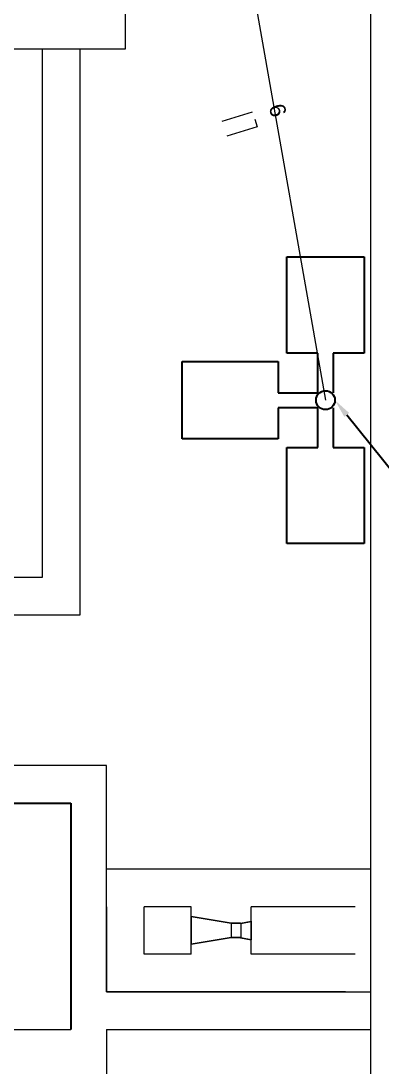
# Model space of a CAD drawing. Header units: millimetres. Extents: x 100 to 1590, y 100 to 694.
# Drawn here: x 1254.64 to 1271.69, y 529.36 to 578.79 of the extents above; entities that cross this region are included whole.
import ezdxf
from ezdxf import colors
from ezdxf.entities.mleader import LeaderData, LeaderLine
from ezdxf.math import Vec2, Vec3

# ---------------------------------------------------------------- set-up
doc = ezdxf.new("R2010")
doc.units = ezdxf.units.MM
for name, color, linetype, lineweight in [('COTAS', 5, 'Continuous', 5), ('DIVERSOS', 1, 'Continuous', 9), ('PAREDE', 7, 'Continuous', 9)]:
    doc.layers.add(name, color=color, linetype=linetype, lineweight=lineweight)
doc.layers.add('EXTERN', color=7, linetype='Continuous')
doc.layers.add('EXTERN-I', color=251, linetype='Continuous')
doc.styles.get("Standard").update_dxf_attribs({"font": 'Arial.ttf'})

msp = doc.modelspace()

# ---------------------------------------------------------------- linework, layer by layer
at = {"color": 2, "lineweight": 20}
for p, q in [((1258.588, 620.029), (1269.021, 560.869)), ((1264.14, 574.055), (1265.572, 574.5)), ((1265.683, 574.142), (1265.795, 573.784)), ((1265.795, 573.784), (1264.362, 573.339))]:
    msp.add_line(p, q, dxfattribs=at)
for p, q in [((1239.184, 541.827), (1256.996, 541.827)), ((1256.996, 541.827), (1256.996, 531.14))]:
    msp.add_line(p, q)
at = {"layer": 'DIVERSOS'}
for p, q in [((1264.576, 536.163), (1262.685, 536.484)), ((1262.685, 536.484), (1262.685, 535.148)), ((1262.685, 536.484), (1262.685, 536.457)), ((1264.572, 536.153), (1262.685, 536.457)), ((1265.016, 536.163), (1265.52, 536.261)), ((1265.52, 536.261), (1265.52, 535.37)), ((1264.572, 536.153), (1264.572, 535.478)), ((1265.019, 536.153), (1264.572, 536.153)), ((1265.016, 536.163), (1264.576, 536.163)), ((1265.019, 536.153), (1265.52, 536.234)), ((1265.019, 536.153), (1265.019, 535.478)), ((1264.572, 535.478), (1262.685, 535.174)), ((1264.576, 535.468), (1262.685, 535.148)), ((1265.019, 535.478), (1264.572, 535.478)), ((1265.016, 535.468), (1264.576, 535.468)), ((1265.016, 535.468), (1265.52, 535.37)), ((1265.019, 535.478), (1265.52, 535.397))]:
    msp.add_line(p, q, dxfattribs=at)
at = {"layer": 'EXTERN'}
for p, q in [((1267.196, 563.096), (1267.196, 567.638)), ((1267.196, 567.638), (1270.847, 567.638)), ((1270.847, 567.638), (1270.847, 563.096)), ((1268.665, 563.096), (1267.196, 563.096)), ((1268.665, 561.225), (1268.665, 563.096)), ((1270.847, 563.096), (1269.378, 563.096)), ((1269.378, 563.096), (1269.378, 561.225)), ((1262.252, 559.043), (1262.252, 562.695)), ((1262.252, 562.695), (1266.795, 562.695)), ((1266.795, 562.695), (1266.795, 561.225)), ((1266.795, 561.225), (1268.665, 561.225)), ((1268.665, 560.513), (1266.795, 560.513)), ((1266.795, 560.513), (1266.795, 559.043)), ((1268.665, 558.642), (1268.665, 560.513)), ((1269.378, 560.513), (1269.378, 558.642)), ((1266.795, 559.043), (1262.252, 559.043)), ((1267.196, 554.1), (1267.196, 558.642)), ((1267.196, 558.642), (1268.665, 558.642)), ((1269.378, 558.642), (1270.847, 558.642)), ((1270.847, 558.642), (1270.847, 554.1)), ((1270.847, 554.1), (1267.196, 554.1))]:
    msp.add_line(p, q, dxfattribs=at)
at = {"layer": 'EXTERN-I'}
msp.add_circle((1269.021, 560.869), 0.445, dxfattribs=at)
at = {"layer": 'PAREDE'}
for p, q in [((1271.146, 632.671), (1271.146, 458.109)), ((1259.567, 621.093), (1259.567, 577.452)), ((1259.567, 577.452), (1238.192, 577.452)), ((1255.663, 552.515), (1255.663, 577.452)), ((1257.444, 550.734), (1257.444, 577.452)), ((1223.052, 552.515), (1255.663, 552.515)), ((1224.833, 550.734), (1257.444, 550.734)), ((1258.677, 543.609), (1237.302, 543.609)), ((1258.677, 532.921), (1258.677, 543.609)), ((1271.146, 538.71), (1258.677, 538.71)), ((1258.677, 536.929), (1258.677, 532.921)), ((1260.458, 534.702), (1260.458, 536.929)), ((1262.685, 536.929), (1260.458, 536.929)), ((1262.685, 534.702), (1262.685, 536.929)), ((1265.52, 534.702), (1265.52, 536.929)), ((1270.419, 536.929), (1265.52, 536.929)), ((1262.685, 534.702), (1260.458, 534.702)), ((1270.419, 534.702), (1265.52, 534.702)), ((1258.677, 532.921), (1271.146, 532.921)), ((1269.973, 532.921), (1258.677, 532.921)), ((1108.161, 531.14), (1256.996, 531.14)), ((1258.677, 531.14), (1271.146, 531.14)), ((1258.677, 531.14), (1258.677, 469.687))]:
    msp.add_line(p, q, dxfattribs=at)

# ---------------------------------------------------------------- texts
at = {"layer": 'COTAS', "color": 2, "lineweight": 20, "insert": (1267.041, 574.957), "char_height": 0.75, "attachment_point": 1, "rotation": 287.2575}
msp.add_mtext_dynamic_manual_height_columns('6', width=1385.51337, gutter_width=0.75, heights=[0], dxfattribs=at)

# ---------------------------------------------------------------- leaders
at = {"layer": 'COTAS'}
ml = msp.add_multileader_mtext('Standard', dxfattribs=at)
ml.set_content('Poste de 3 pétalas com iluminação de vapor de sódio de 500W\\PAltura 7m', color=256)
ml.set_leader_properties()
ml.build(insert=Vec2(0, 0))
ml.multileader.update_dxf_attribs({"arrow_head_size": 0.891})
ctx = ml.context
ctx.base_point, ctx.char_height, ctx.arrow_head_size, ctx.landing_gap_size, ctx.plane_origin = Vec3(1280.741, 555.274), 0.89064, 0.891, 0.0178, Vec3(1266.484, 561.018)
notes = []
notes.append((ctx, [(0, (1, 1, 0), (1273.961, 555.274), (1, 0), 6.78, [(0, [(1269.467, 560.869)], 0, [])])]))
ctx.mtext.insert, ctx.mtext.flow_direction = Vec3(1280.759, 555.727), 5
for ctx, leaders in notes:
    for number, flags, end, landing, length, lines in leaders:
        leader = LeaderData()
        leader.index, (leader.has_last_leader_line, leader.has_dogleg_vector, leader.attachment_direction) = number, flags
        leader.last_leader_point, leader.dogleg_vector, leader.dogleg_length = Vec3(end), Vec3(landing), length
        for number, points, colour, breaks in lines:
            line = LeaderLine()
            line.index, line.vertices, line.color, line.breaks = number, Vec3.list(points), colors.encode_raw_color(colour), breaks
            leader.lines.append(line)
        ctx.leaders.append(leader)

doc.saveas('drawing.dxf')
